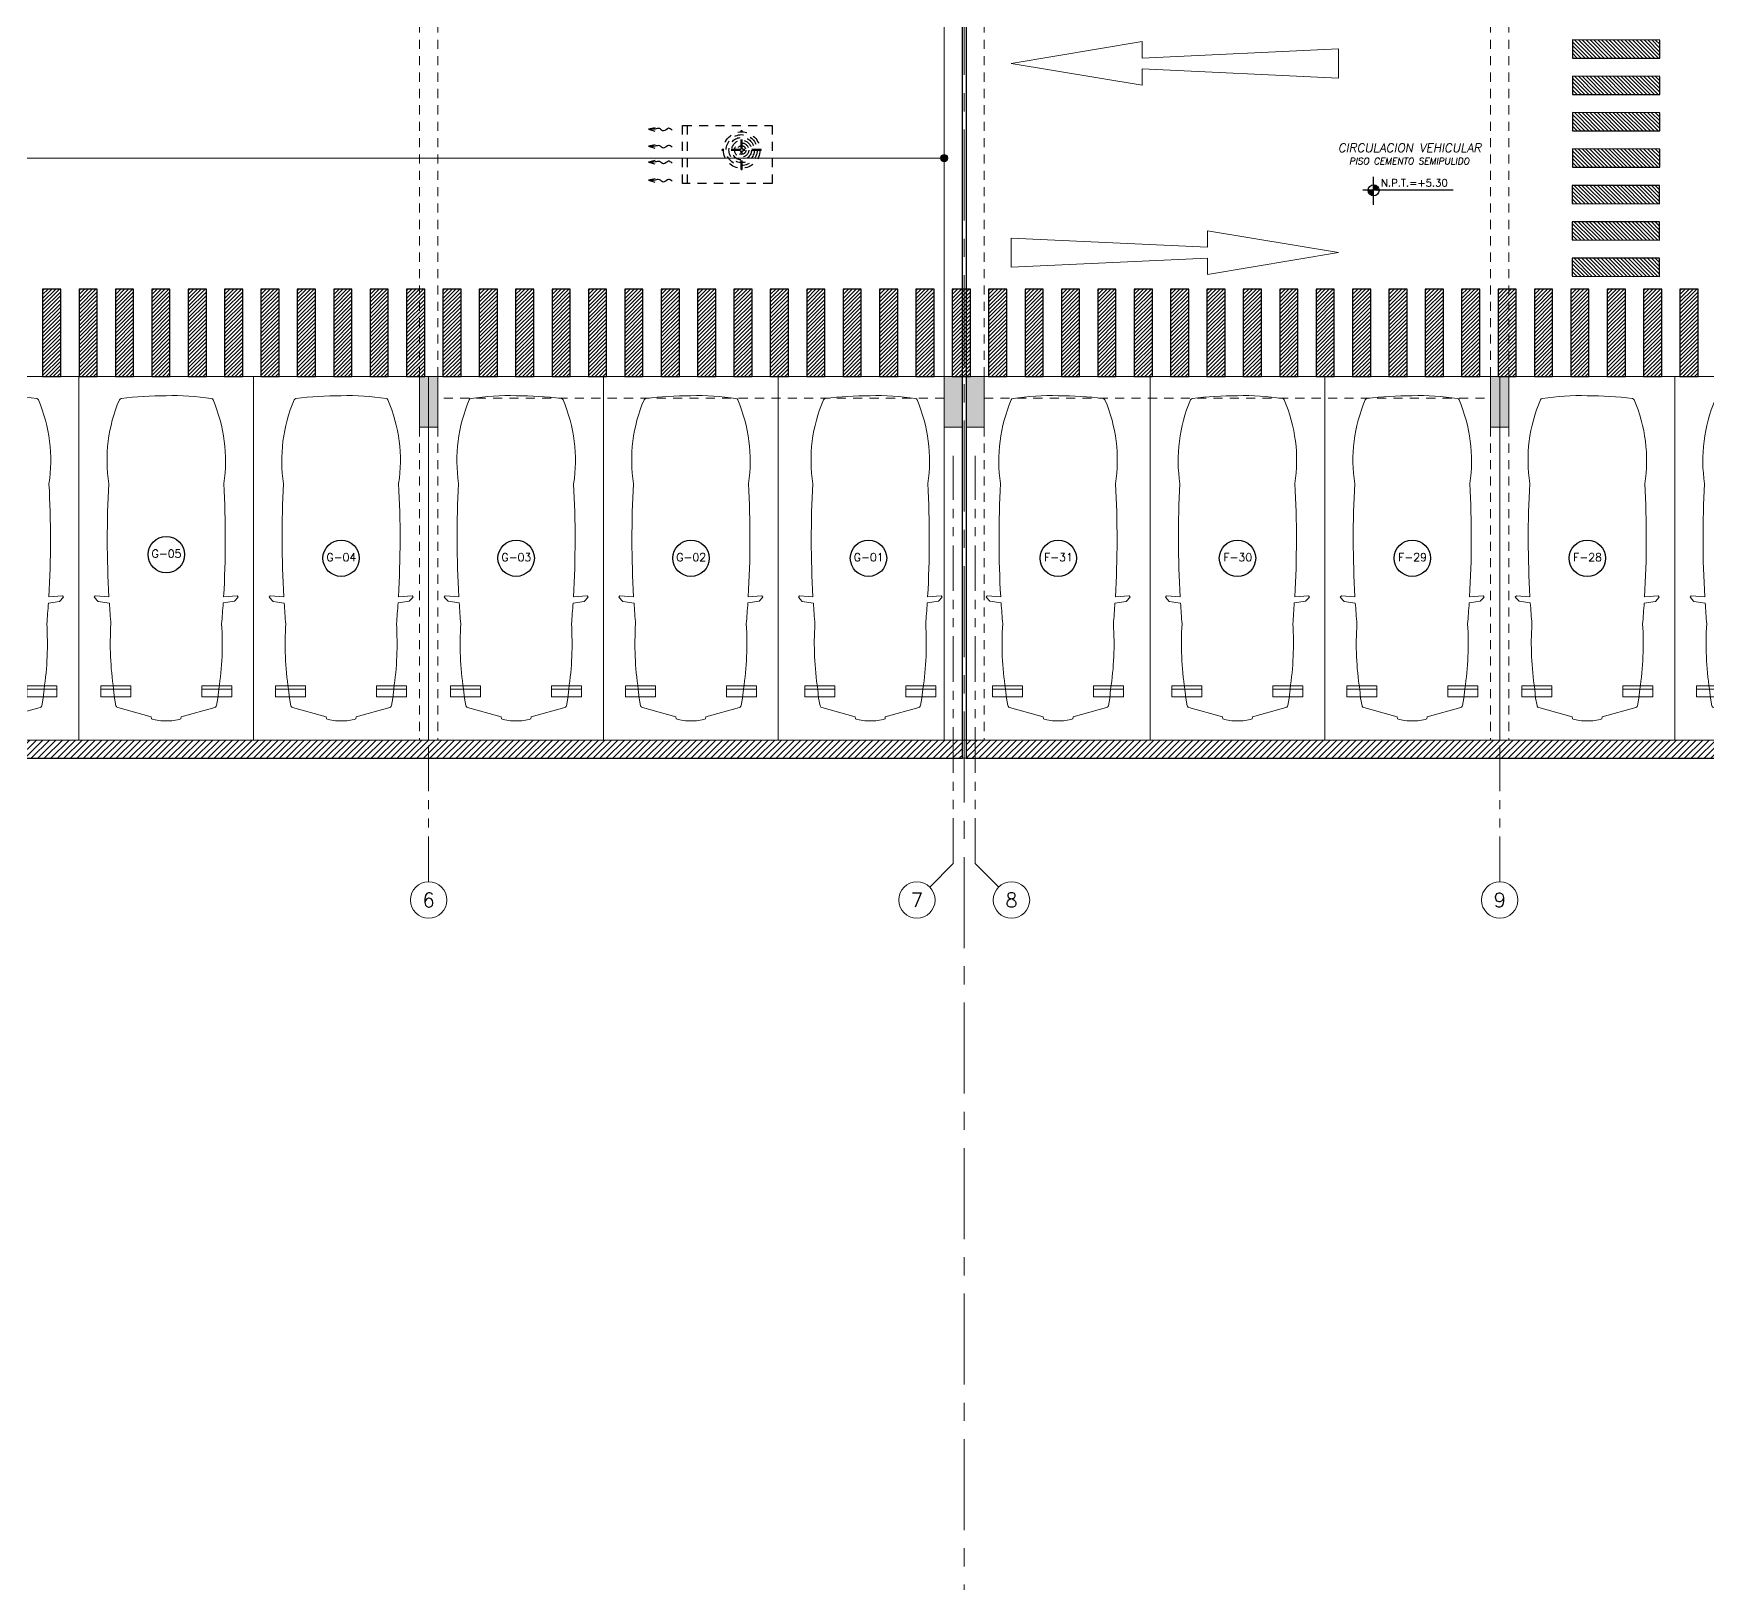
# Model space of a CAD drawing. Header units: millimetres. Extents: x 226317 to 226469, y 8188100 to 8188260.
# Drawn here: x 226375.7 to 226398.71, y 8188140.32 to 8188161.62 of the extents above; entities that cross this region are included whole.
import ezdxf
from ezdxf.enums import TextEntityAlignment as Align

# ---------------------------------------------------------------- set-up
doc = ezdxf.new("R2010")
doc.units = ezdxf.units.MM
for name, pattern in [('CENTER', [2, 1.25, -0.25, 0.25, -0.25]), ('HIDDEN2', [0.1875, 0.125, -0.0625]), ('PHANTOM', [2.5, 1.25, -0.25, 0.25, -0.25, 0.25, -0.25]), ('PHANTOM2', [1.25, 0.625, -0.125, 0.125, -0.125, 0.125, -0.125])]:
    doc.linetypes.add(name, pattern=pattern)
for name, color, linetype in [('A-COTAS INT', 8, 'Continuous'), ('A-EJES', 8, 'PHANTOM'), ('A-ESTRUCTURA-HATCH', 8, 'Continuous'), ('A-ESTRUCTURA-MUROS', 8, 'Continuous'), ('A-ESTRUCTURA-VIGAS', 8, 'HIDDEN2'), ('A-LINEAS', 8, 'Continuous'), ('A-MOBILIARIO', 8, 'Continuous'), ('A-NIVELES-NPT', 8, 'Continuous'), ('A-NUMERO ESTAC', 8, 'Continuous'), ('A-TEXTO-ACABADO PISO', 8, 'Continuous'), ('A-TEXTO-AMBIENTES', 8, 'Continuous'), ('A-TEXTO-INDICACIONES', 8, 'Continuous'), ('A_30_Extractores', 8, 'Continuous'), ('CIRCULACION PEATONAL', 8, 'Continuous'), ('L-06_EQ-FIN-CONT', 8, 'Continuous'), ('L3 Equipos y Ductos', 8, 'Continuous'), ('L4 Linea mediana', 8, 'Continuous'), ('L5 Linea mediana segmentada', 8, 'HIDDEN2'), ('L6 Linea fina', 8, 'Continuous')]:
    doc.layers.add(name, color=color, linetype=linetype)
doc.layers.add('A-ESTRUCTURA-PLACAS', color=8, linetype='Continuous', lineweight=35)
doc.layers.add('A-MUROS', color=8, linetype='Continuous', lineweight=30)
doc.layers.add('A-ETAPAS', color=8, linetype='Continuous', lineweight=35, plot=False)
doc.layers.add('A-ÁREA COMÚN', color=8, linetype='Continuous', plot=False)
doc.styles.add('R80', font='romans.shx', dxfattribs={"width": 0.8, "oblique": 15, "height": 0.1})
doc.styles.add('ROMANS', font='ROMANS.shx', dxfattribs={"oblique": 10})

# ---------------------------------------------------------------- blocks, each defined once
blk = doc.blocks.new('EST P2')
at = {"layer": 'A-ESTRUCTURA-HATCH', "lineweight": 0}
h = blk.add_hatch(dxfattribs=at)
h.set_pattern_fill('ANSI31', color=8, scale=0.02)
h.set_pattern_definition([(45, (-226392.07709, -8188163.05961), (-0.04490128060535, 0.04490128060535), [])])
h.paths.add_polyline_path([(-3.61, 5.05), (-3.61, 4.85), (-44.785, 4.85), (-44.785, -0.15), (-46.99, -0.15), (-46.99, -11.15), (-3.61, -11.15), (-3.61, -11.4), (-47.24, -11.4), (-47.24, 0.15), (-45.035, 0.15), (-45.035, 5.05)])
h.paths.add_polyline_path([(5.876, 4.85), (5.876, 5.05), (35.53, 5.05), (35.53, 4.85)])
h.paths.add_polyline_path([(35.58, -11.15), (71.88, -11.15), (71.88, -11.4), (35.58, -11.4)])
h.paths.add_polyline_path([(-3.56, -11.15), (35.53, -11.15), (35.53, -11.4), (-3.56, -11.4)])
edge = h.paths.add_edge_path()
edge.add_arc((63.301, -0.15), 9.7, 360, 540)
edge.add_line((53.601, -0.15), (53.801, -0.15))
edge.add_arc((63.301, -0.15), 9.5, 0, 180, ccw=False)
edge.add_line((72.801, -0.15), (73.001, -0.15))
h.paths.add_polyline_path([(47.915, 5.05), (35.58, 5.05), (35.58, 4.85), (47.915, 4.85)])
edge = h.paths.add_edge_path()
edge.add_arc((63.301, -0.15), 3.3, 0.0011, 49.9945)
edge.add_line((65.422, 2.378), (65.422, -0.15))
edge.add_line((65.422, -0.15), (65.272, -0.15))
edge.add_line((65.272, -0.15), (65.272, 2.496))
edge.add_arc((63.301, -0.15), 3.3, 53.3155, 179.9999)
edge.add_line((60.001, -0.15), (59.801, -0.15))
edge.add_arc((63.301, -0.15), 3.5, 0.001, 179.9999, ccw=False)
edge.add_line((66.801, -0.15), (66.601, -0.15))
edge.add_line((66.601, -0.15), (66.601, -0.15))
h.paths.add_polyline_path([(51.865, 4.85), (53.376, 4.85), (53.376, 5.05), (51.865, 5.05)])
h = blk.add_hatch(color=8, dxfattribs=at)
h.dxf.hatch_style = 1
h.paths.add_polyline_path([(1.925, -0.151), (-0.175, -0.151), (-0.175, 4.85), (-3.56, 4.85), (-3.56, 5.05), (3.775, 5.05), (3.775, 3.2), (3.625, 3.2), (3.625, 4.85), (-0.025, 4.85), (-0.025, 2.2), (3.775, 2.2), (3.775, 2.05), (-0.025, 2.05), (-0.025, 0), (1.925, 0)])
h.paths.add_polyline_path([(51.865, 5.05), (47.915, 5.05), (47.915, -0.15), (50.25, -0.15), (50.25, 0), (48.065, 0), (48.065, 2.05), (50.015, 2.05), (50.015, 2.2), (48.065, 2.2), (48.065, 4.85), (51.715, 4.85), (51.715, 1.9), (51.865, 1.9)])
h.paths.add_polyline_path([(71.63, -6.15), (71.88, -6.15), (71.88, -6.85), (71.63, -6.85)])
h.paths.add_polyline_path([(64.42, -6.15), (64.67, -6.15), (64.67, -6.85), (64.42, -6.85)])
h.paths.add_polyline_path([(57.21, -6.15), (57.46, -6.15), (57.46, -6.85), (57.21, -6.85)])
h.paths.add_polyline_path([(50, -6.15), (50.25, -6.15), (50.25, -6.85), (50, -6.85)])
h.paths.add_polyline_path([(42.79, -6.15), (43.04, -6.15), (43.04, -6.85), (42.79, -6.85)])
h.paths.add_polyline_path([(42.79, 0.55), (43.04, 0.55), (43.04, -0.15), (42.79, -0.15)])
h.paths.add_polyline_path([(35.58, -6.15), (35.83, -6.15), (35.83, -6.85), (35.58, -6.85)])
h.paths.add_polyline_path([(35.58, 0.55), (35.83, 0.55), (35.83, -0.15), (35.58, -0.15)])
h.paths.add_polyline_path([(35.28, -6.15), (35.53, -6.15), (35.53, -6.85), (35.28, -6.85)])
h.paths.add_polyline_path([(35.28, 0.55), (35.53, 0.55), (35.53, -0.15), (35.28, -0.15)])
h.paths.add_polyline_path([(30.28, -6.15), (30.53, -6.15), (30.53, -6.85), (30.28, -6.85)])
h.paths.add_polyline_path([(30.28, 0.55), (30.53, 0.55), (30.53, -0.15), (30.28, -0.15)])
h.paths.add_polyline_path([(23.07, -6.15), (23.32, -6.15), (23.32, -6.85), (23.07, -6.85)])
h.paths.add_polyline_path([(23.07, 0.55), (23.32, 0.55), (23.32, -0.15), (23.07, -0.15)])
h.paths.add_polyline_path([(18.07, -6.15), (18.32, -6.15), (18.32, -6.85), (18.07, -6.85)])
h.paths.add_polyline_path([(18.07, 0.55), (18.32, 0.55), (18.32, -0.15), (18.07, -0.15)])
h.paths.add_polyline_path([(10.86, -6.15), (11.11, -6.15), (11.11, -6.85), (10.86, -6.85)])
h.paths.add_polyline_path([(10.86, 0.55), (11.11, 0.55), (11.11, -0.15), (10.86, -0.15)])
h.paths.add_polyline_path([(3.65, -6.15), (3.9, -6.15), (3.9, -6.85), (3.65, -6.85)])
h.paths.add_polyline_path([(3.6, 0.55), (3.9, 0.55), (3.9, -0.15), (3.6, -0.15)])
h.paths.add_polyline_path([(-3.56, -6.15), (-3.31, -6.15), (-3.31, -6.85), (-3.56, -6.85)])
h.paths.add_polyline_path([(-3.56, 0.55), (-3.31, 0.55), (-3.31, -0.15), (-3.56, -0.15)])
h.paths.add_polyline_path([(-3.86, -6.15), (-3.61, -6.15), (-3.61, -6.85), (-3.86, -6.85)])
h.paths.add_polyline_path([(-3.86, 0.55), (-3.61, 0.55), (-3.61, -0.15), (-3.86, -0.15)])
h.paths.add_polyline_path([(-11.07, -6.15), (-10.82, -6.15), (-10.82, -6.85), (-11.07, -6.85)])
h.paths.add_polyline_path([(-11.07, 0.55), (-10.82, 0.55), (-10.82, -0.15), (-11.07, -0.15)])
h.paths.add_polyline_path([(-18.28, -6.15), (-18.03, -6.15), (-18.03, -6.85), (-18.28, -6.85)])
h.paths.add_polyline_path([(-18.28, 0.55), (-18.03, 0.55), (-18.03, -0.15), (-18.28, -0.15)])
h.paths.add_polyline_path([(-25.49, -6.15), (-25.24, -6.15), (-25.24, -6.85), (-25.49, -6.85)])
h.paths.add_polyline_path([(-25.49, 0.55), (-25.24, 0.55), (-25.24, -0.15), (-25.49, -0.15)])
h.paths.add_polyline_path([(-32.7, -6.15), (-32.45, -6.15), (-32.45, -6.85), (-32.7, -6.85)])
h.paths.add_polyline_path([(-32.7, 0.55), (-32.45, 0.55), (-32.45, -0.15), (-32.7, -0.15)])
h.paths.add_polyline_path([(-39.91, -6.15), (-39.66, -6.15), (-39.66, -6.85), (-39.91, -6.85)])
h.paths.add_polyline_path([(-39.91, 0.55), (-39.66, 0.55), (-39.66, -0.15), (-39.91, -0.15)])
at = {"layer": 'A-ESTRUCTURA-MUROS', "color": 8, "lineweight": 0}
for points in [[(-3.61, 5.05), (-3.61, 4.85), (-44.785, 4.85), (-44.785, -0.15), (-46.99, -0.15), (-46.99, -11.15), (-3.61, -11.15), (-3.61, -11.4), (-47.24, -11.4), (-47.24, 0.15), (-45.035, 0.15), (-45.035, 5.05)], [(-3.56, -11.15), (35.53, -11.15), (35.53, -11.4), (-3.56, -11.4)]]:
    blk.add_lwpolyline(points, close=True, dxfattribs=at)
at = {"layer": 'A-ESTRUCTURA-PLACAS', "color": 8, "lineweight": 0}
for points in [[(-11.07, -6.15), (-10.82, -6.15), (-10.82, -6.85), (-11.07, -6.85)], [(-3.86, -6.15), (-3.61, -6.15), (-3.61, -6.85), (-3.86, -6.85)], [(-3.56, -6.15), (-3.31, -6.15), (-3.31, -6.85), (-3.56, -6.85)], [(3.65, -6.15), (3.9, -6.15), (3.9, -6.85), (3.65, -6.85)]]:
    blk.add_lwpolyline(points, close=True, dxfattribs=at)
at = {"layer": 'A-ESTRUCTURA-VIGAS', "color": 8, "lineweight": 0}
for points in [[(-11.07, -6.15), (-11.07, -0.15)], [(-10.82, -6.15), (-10.82, -0.15)], [(-3.86, -6.15), (-3.86, -0.15)], [(-3.61, -6.15), (-3.61, -0.15)], [(-3.56, -6.15), (-3.56, -0.15)], [(-3.31, -6.15), (-3.31, -0.15)], [(3.65, -6.15), (3.65, -0.15)], [(3.9, -6.15), (3.9, -0.15)], [(-3.86, -6.15), (-10.82, -6.15)], [(-3.31, -6.15), (3.65, -6.15)], [(-3.86, -6.45), (-10.82, -6.45)], [(-3.31, -6.45), (3.65, -6.45)], [(-11.07, -6.85), (-11.07, -11.15)], [(-10.82, -6.85), (-10.82, -11.15)], [(-3.86, -6.85), (-3.86, -11.15)], [(-3.61, -6.85), (-3.61, -11.15)], [(-3.56, -6.85), (-3.56, -11.15)], [(-3.31, -6.85), (-3.31, -11.15)], [(3.65, -6.85), (3.65, -11.15)], [(3.9, -6.85), (3.9, -11.15)]]:
    blk.add_lwpolyline(points, dxfattribs=at)
blk = doc.blocks.new('*U21')
at = {"layer": 'CIRCULACION PEATONAL'}
h = blk.add_hatch(dxfattribs=at)
h.set_pattern_fill('ANSI31', color=256, scale=0.3)
h.set_pattern_definition([(45, (63.750368, 0), (-0.0265165, 0.0265165), [])])
h.paths.add_polyline_path([(64.047, 0.228), (63.797, 0.228), (63.797, -0.972), (64.047, -0.972)])
h = blk.add_hatch(dxfattribs=at)
h.set_pattern_fill('ANSI31', color=256, scale=0.3)
h.set_pattern_definition([(45, (64.250368, 0), (-0.0265165, 0.0265165), [])])
h.paths.add_polyline_path([(64.547, 0.228), (64.297, 0.228), (64.297, -0.972), (64.547, -0.972)])
h = blk.add_hatch(dxfattribs=at)
h.set_pattern_fill('ANSI31', color=256, scale=0.3)
h.set_pattern_definition([(45, (64.750368, 0), (-0.0265165, 0.0265165), [])])
h.paths.add_polyline_path([(65.047, 0.228), (64.797, 0.228), (64.797, -0.972), (65.047, -0.972)])
h = blk.add_hatch(dxfattribs=at)
h.set_pattern_fill('ANSI31', color=256, scale=0.3)
h.set_pattern_definition([(45, (65.250368, 0), (-0.0265165, 0.0265165), [])])
h.paths.add_polyline_path([(65.547, 0.228), (65.297, 0.228), (65.297, -0.972), (65.547, -0.972)])
h = blk.add_hatch(dxfattribs=at)
h.set_pattern_fill('ANSI31', color=256, scale=0.3)
h.set_pattern_definition([(45, (65.750368, 0), (-0.0265165, 0.0265165), [])])
h.paths.add_polyline_path([(66.047, 0.228), (65.797, 0.228), (65.797, -0.972), (66.047, -0.972)])
h = blk.add_hatch(dxfattribs=at)
h.set_pattern_fill('ANSI31', color=256, scale=0.3)
h.set_pattern_definition([(45, (66.250368, 0), (-0.0265165, 0.0265165), [])])
h.paths.add_polyline_path([(66.547, 0.228), (66.297, 0.228), (66.297, -0.972), (66.547, -0.972)])
h = blk.add_hatch(dxfattribs=at)
h.set_pattern_fill('ANSI31', color=256, scale=0.3)
h.set_pattern_definition([(45, (66.750368, 0), (-0.0265165, 0.0265165), [])])
h.paths.add_polyline_path([(67.047, 0.228), (66.797, 0.228), (66.797, -0.972), (67.047, -0.972)])
h = blk.add_hatch(dxfattribs=at)
h.set_pattern_fill('ANSI31', color=256, scale=0.3)
h.set_pattern_definition([(45, (67.250368, 0), (-0.0265165, 0.0265165), [])])
h.paths.add_polyline_path([(67.547, 0.228), (67.297, 0.228), (67.297, -0.972), (67.547, -0.972)])
h = blk.add_hatch(dxfattribs=at)
h.set_pattern_fill('ANSI31', color=256, scale=0.3)
h.set_pattern_definition([(45, (67.750368, 0), (-0.0265165, 0.0265165), [])])
h.paths.add_polyline_path([(68.047, 0.228), (67.797, 0.228), (67.797, -0.972), (68.047, -0.972)])
h = blk.add_hatch(dxfattribs=at)
h.set_pattern_fill('ANSI31', color=256, scale=0.3)
h.set_pattern_definition([(45, (68.250368, 0), (-0.0265165, 0.0265165), [])])
h.paths.add_polyline_path([(68.547, 0.228), (68.297, 0.228), (68.297, -0.972), (68.547, -0.972)])
h = blk.add_hatch(dxfattribs=at)
h.set_pattern_fill('ANSI31', color=256, scale=0.3)
h.set_pattern_definition([(45, (68.750368, 0), (-0.0265165, 0.0265165), [])])
h.paths.add_polyline_path([(69.047, 0.228), (68.797, 0.228), (68.797, -0.972), (69.047, -0.972)])
h = blk.add_hatch(dxfattribs=at)
h.set_pattern_fill('ANSI31', color=256, scale=0.3)
h.set_pattern_definition([(45, (69.250368, 0), (-0.0265165, 0.0265165), [])])
h.paths.add_polyline_path([(69.547, 0.228), (69.297, 0.228), (69.297, -0.972), (69.547, -0.972)])
h = blk.add_hatch(dxfattribs=at)
h.set_pattern_fill('ANSI31', color=256, scale=0.3)
h.set_pattern_definition([(45, (69.750368, 0), (-0.0265165, 0.0265165), [])])
h.paths.add_polyline_path([(70.047, 0.228), (69.797, 0.228), (69.797, -0.972), (70.047, -0.972)])
h = blk.add_hatch(dxfattribs=at)
h.set_pattern_fill('ANSI31', color=256, scale=0.3)
h.set_pattern_definition([(45, (70.250368, 0), (-0.0265165, 0.0265165), [])])
h.paths.add_polyline_path([(70.547, 0.228), (70.297, 0.228), (70.297, -0.972), (70.547, -0.972)])
h = blk.add_hatch(dxfattribs=at)
h.set_pattern_fill('ANSI31', color=256, scale=0.3)
h.set_pattern_definition([(45, (70.750368, 0), (-0.0265165, 0.0265165), [])])
h.paths.add_polyline_path([(71.047, 0.228), (70.797, 0.228), (70.797, -0.972), (71.047, -0.972)])
h = blk.add_hatch(dxfattribs=at)
h.set_pattern_fill('ANSI31', color=256, scale=0.3)
h.set_pattern_definition([(45, (71.250368, 0), (-0.0265165, 0.0265165), [])])
h.paths.add_polyline_path([(71.547, 0.228), (71.297, 0.228), (71.297, -0.972), (71.547, -0.972)])
h = blk.add_hatch(dxfattribs=at)
h.set_pattern_fill('ANSI31', color=256, scale=0.3)
h.set_pattern_definition([(45, (71.750368, 0), (-0.0265165, 0.0265165), [])])
h.paths.add_polyline_path([(72.047, 0.228), (71.797, 0.228), (71.797, -0.972), (72.047, -0.972)])
h = blk.add_hatch(dxfattribs=at)
h.set_pattern_fill('ANSI31', color=256, scale=0.3)
h.set_pattern_definition([(45, (72.250368, 0), (-0.0265165, 0.0265165), [])])
h.paths.add_polyline_path([(72.547, 0.228), (72.297, 0.228), (72.297, -0.972), (72.547, -0.972)])
h = blk.add_hatch(dxfattribs=at)
h.set_pattern_fill('ANSI31', color=256, scale=0.3)
h.set_pattern_definition([(45, (72.750368, 0), (-0.0265165, 0.0265165), [])])
h.paths.add_polyline_path([(73.047, 0.228), (72.797, 0.228), (72.797, -0.972), (73.047, -0.972)])
h = blk.add_hatch(dxfattribs=at)
h.set_pattern_fill('ANSI31', color=256, scale=0.3)
h.set_pattern_definition([(45, (73.250368, 0), (-0.0265165, 0.0265165), [])])
h.paths.add_polyline_path([(73.547, 0.228), (73.297, 0.228), (73.297, -0.972), (73.547, -0.972)])
h = blk.add_hatch(dxfattribs=at)
h.set_pattern_fill('ANSI31', color=256, scale=0.3)
h.set_pattern_definition([(45, (73.750368, 0), (-0.0265165, 0.0265165), [])])
h.paths.add_polyline_path([(74.047, 0.228), (73.797, 0.228), (73.797, -0.972), (74.047, -0.972)])
h = blk.add_hatch(dxfattribs=at)
h.set_pattern_fill('ANSI31', color=256, scale=0.3)
h.set_pattern_definition([(45, (74.250368, 0), (-0.0265165, 0.0265165), [])])
h.paths.add_polyline_path([(74.547, 0.228), (74.297, 0.228), (74.297, -0.972), (74.547, -0.972)])
h = blk.add_hatch(dxfattribs=at)
h.set_pattern_fill('ANSI31', color=256, scale=0.3)
h.set_pattern_definition([(45, (74.750368, 0), (-0.0265165, 0.0265165), [])])
h.paths.add_polyline_path([(75.047, 0.228), (74.797, 0.228), (74.797, -0.972), (75.047, -0.972)])
h = blk.add_hatch(dxfattribs=at)
h.set_pattern_fill('ANSI31', color=256, scale=0.3)
h.set_pattern_definition([(45, (75.250368, 0), (-0.0265165, 0.0265165), [])])
h.paths.add_polyline_path([(75.547, 0.228), (75.297, 0.228), (75.297, -0.972), (75.547, -0.972)])
h = blk.add_hatch(dxfattribs=at)
h.set_pattern_fill('ANSI31', color=256, scale=0.3)
h.set_pattern_definition([(45, (75.750368, 0), (-0.0265165, 0.0265165), [])])
h.paths.add_polyline_path([(76.047, 0.228), (75.797, 0.228), (75.797, -0.972), (76.047, -0.972)])
h = blk.add_hatch(dxfattribs=at)
h.set_pattern_fill('ANSI31', color=256, scale=0.3)
h.set_pattern_definition([(45, (76.250368, 0), (-0.0265165, 0.0265165), [])])
h.paths.add_polyline_path([(76.547, 0.228), (76.297, 0.228), (76.297, -0.972), (76.547, -0.972)])
h = blk.add_hatch(dxfattribs=at)
h.set_pattern_fill('ANSI31', color=256, scale=0.3)
h.set_pattern_definition([(45, (76.750368, 0), (-0.0265165, 0.0265165), [])])
h.paths.add_polyline_path([(77.047, 0.228), (76.797, 0.228), (76.797, -0.972), (77.047, -0.972)])
h = blk.add_hatch(dxfattribs=at)
h.set_pattern_fill('ANSI31', color=256, scale=0.3)
h.set_pattern_definition([(45, (77.250368, 0), (-0.0265165, 0.0265165), [])])
h.paths.add_polyline_path([(77.547, 0.228), (77.297, 0.228), (77.297, -0.972), (77.547, -0.972)])
h = blk.add_hatch(dxfattribs=at)
h.set_pattern_fill('ANSI31', color=256, scale=0.3)
h.set_pattern_definition([(45, (77.750368, 0), (-0.0265165, 0.0265165), [])])
h.paths.add_polyline_path([(78.047, 0.228), (77.797, 0.228), (77.797, -0.972), (78.047, -0.972)])
h = blk.add_hatch(dxfattribs=at)
h.set_pattern_fill('ANSI31', color=256, scale=0.3)
h.set_pattern_definition([(45, (78.250368, 0), (-0.0265165, 0.0265165), [])])
h.paths.add_polyline_path([(78.547, 0.228), (78.297, 0.228), (78.297, -0.972), (78.547, -0.972)])
h = blk.add_hatch(dxfattribs=at)
h.set_pattern_fill('ANSI31', color=256, scale=0.3)
h.set_pattern_definition([(45, (78.750368, 0), (-0.0265165, 0.0265165), [])])
h.paths.add_polyline_path([(79.047, 0.228), (78.797, 0.228), (78.797, -0.972), (79.047, -0.972)])
h = blk.add_hatch(dxfattribs=at)
h.set_pattern_fill('ANSI31', color=256, scale=0.3)
h.set_pattern_definition([(45, (79.250368, 0), (-0.0265165, 0.0265165), [])])
h.paths.add_polyline_path([(79.547, 0.228), (79.297, 0.228), (79.297, -0.972), (79.547, -0.972)])
h = blk.add_hatch(dxfattribs=at)
h.set_pattern_fill('ANSI31', color=256, scale=0.3)
h.set_pattern_definition([(45, (79.750368, 0), (-0.0265165, 0.0265165), [])])
h.paths.add_polyline_path([(80.047, 0.228), (79.797, 0.228), (79.797, -0.972), (80.047, -0.972)])
h = blk.add_hatch(dxfattribs=at)
h.set_pattern_fill('ANSI31', color=256, scale=0.3)
h.set_pattern_definition([(45, (80.250368, 0), (-0.0265165, 0.0265165), [])])
h.paths.add_polyline_path([(80.547, 0.228), (80.297, 0.228), (80.297, -0.972), (80.547, -0.972)])
h = blk.add_hatch(dxfattribs=at)
h.set_pattern_fill('ANSI31', color=256, scale=0.3)
h.set_pattern_definition([(45, (80.750368, 0), (-0.0265165, 0.0265165), [])])
h.paths.add_polyline_path([(81.047, 0.228), (80.797, 0.228), (80.797, -0.972), (81.047, -0.972)])
h = blk.add_hatch(dxfattribs=at)
h.set_pattern_fill('ANSI31', color=256, scale=0.3)
h.set_pattern_definition([(45, (81.250368, 0), (-0.0265165, 0.0265165), [])])
h.paths.add_polyline_path([(81.547, 0.228), (81.297, 0.228), (81.297, -0.972), (81.547, -0.972)])
h = blk.add_hatch(dxfattribs=at)
h.set_pattern_fill('ANSI31', color=256, scale=0.3)
h.set_pattern_definition([(45, (81.750368, 0), (-0.0265165, 0.0265165), [])])
h.paths.add_polyline_path([(82.047, 0.228), (81.797, 0.228), (81.797, -0.972), (82.047, -0.972)])
h = blk.add_hatch(dxfattribs=at)
h.set_pattern_fill('ANSI31', color=256, scale=0.3)
h.set_pattern_definition([(45, (82.250368, 0), (-0.0265165, 0.0265165), [])])
h.paths.add_polyline_path([(82.547, 0.228), (82.297, 0.228), (82.297, -0.972), (82.547, -0.972)])
h = blk.add_hatch(dxfattribs=at)
h.set_pattern_fill('ANSI31', color=256, scale=0.3)
h.set_pattern_definition([(45, (82.750368, 0), (-0.0265165, 0.0265165), [])])
h.paths.add_polyline_path([(83.047, 0.228), (82.797, 0.228), (82.797, -0.972), (83.047, -0.972)])
h = blk.add_hatch(dxfattribs=at)
h.set_pattern_fill('ANSI31', color=256, scale=0.3)
h.set_pattern_definition([(45, (83.250368, 0), (-0.0265165, 0.0265165), [])])
h.paths.add_polyline_path([(83.547, 0.228), (83.297, 0.228), (83.297, -0.972), (83.547, -0.972)])
h = blk.add_hatch(dxfattribs=at)
h.set_pattern_fill('ANSI31', color=256, scale=0.3)
h.set_pattern_definition([(45, (83.750368, 0), (-0.0265165, 0.0265165), [])])
h.paths.add_polyline_path([(84.047, 0.228), (83.797, 0.228), (83.797, -0.972), (84.047, -0.972)])
h = blk.add_hatch(dxfattribs=at)
h.set_pattern_fill('ANSI31', color=256, scale=0.3)
h.set_pattern_definition([(45, (84.250368, 0), (-0.0265165, 0.0265165), [])])
h.paths.add_polyline_path([(84.547, 0.228), (84.297, 0.228), (84.297, -0.972), (84.547, -0.972)])
h = blk.add_hatch(dxfattribs=at)
h.set_pattern_fill('ANSI31', color=256, scale=0.3)
h.set_pattern_definition([(45, (84.750368, 0), (-0.0265165, 0.0265165), [])])
h.paths.add_polyline_path([(85.047, 0.228), (84.797, 0.228), (84.797, -0.972), (85.047, -0.972)])
h = blk.add_hatch(dxfattribs=at)
h.set_pattern_fill('ANSI31', color=256, scale=0.3)
h.set_pattern_definition([(45, (85.250368, 0), (-0.0265165, 0.0265165), [])])
h.paths.add_polyline_path([(85.547, 0.228), (85.297, 0.228), (85.297, -0.972), (85.547, -0.972)])
h = blk.add_hatch(dxfattribs=at)
h.set_pattern_fill('ANSI31', color=256, scale=0.3)
h.set_pattern_definition([(45, (85.750368, 0), (-0.0265165, 0.0265165), [])])
h.paths.add_polyline_path([(86.047, 0.228), (85.797, 0.228), (85.797, -0.972), (86.047, -0.972)])
h = blk.add_hatch(dxfattribs=at)
h.set_pattern_fill('ANSI31', color=256, scale=0.3)
h.set_pattern_definition([(45, (86.250368, 0), (-0.0265165, 0.0265165), [])])
h.paths.add_polyline_path([(86.547, 0.228), (86.297, 0.228), (86.297, -0.972), (86.547, -0.972)])
for points in [[(63.797, -0.972), (64.047, -0.972), (64.047, 0.228), (63.797, 0.228)], [(64.297, -0.972), (64.547, -0.972), (64.547, 0.228), (64.297, 0.228)], [(64.797, -0.972), (65.047, -0.972), (65.047, 0.228), (64.797, 0.228)], [(65.297, -0.972), (65.547, -0.972), (65.547, 0.228), (65.297, 0.228)], [(65.797, -0.972), (66.047, -0.972), (66.047, 0.228), (65.797, 0.228)], [(66.297, -0.972), (66.547, -0.972), (66.547, 0.228), (66.297, 0.228)], [(66.797, -0.972), (67.047, -0.972), (67.047, 0.228), (66.797, 0.228)], [(67.297, -0.972), (67.547, -0.972), (67.547, 0.228), (67.297, 0.228)], [(67.797, -0.972), (68.047, -0.972), (68.047, 0.228), (67.797, 0.228)], [(68.297, -0.972), (68.547, -0.972), (68.547, 0.228), (68.297, 0.228)], [(68.797, -0.972), (69.047, -0.972), (69.047, 0.228), (68.797, 0.228)], [(69.297, -0.972), (69.547, -0.972), (69.547, 0.228), (69.297, 0.228)], [(69.797, -0.972), (70.047, -0.972), (70.047, 0.228), (69.797, 0.228)], [(70.297, -0.972), (70.547, -0.972), (70.547, 0.228), (70.297, 0.228)], [(70.797, -0.972), (71.047, -0.972), (71.047, 0.228), (70.797, 0.228)], [(71.297, -0.972), (71.547, -0.972), (71.547, 0.228), (71.297, 0.228)], [(71.797, -0.972), (72.047, -0.972), (72.047, 0.228), (71.797, 0.228)], [(72.297, -0.972), (72.547, -0.972), (72.547, 0.228), (72.297, 0.228)], [(72.797, -0.972), (73.047, -0.972), (73.047, 0.228), (72.797, 0.228)], [(73.297, -0.972), (73.547, -0.972), (73.547, 0.228), (73.297, 0.228)], [(73.797, -0.972), (74.047, -0.972), (74.047, 0.228), (73.797, 0.228)], [(74.297, -0.972), (74.547, -0.972), (74.547, 0.228), (74.297, 0.228)], [(74.797, -0.972), (75.047, -0.972), (75.047, 0.228), (74.797, 0.228)], [(75.297, -0.972), (75.547, -0.972), (75.547, 0.228), (75.297, 0.228)], [(75.797, -0.972), (76.047, -0.972), (76.047, 0.228), (75.797, 0.228)], [(76.297, -0.972), (76.547, -0.972), (76.547, 0.228), (76.297, 0.228)], [(76.797, -0.972), (77.047, -0.972), (77.047, 0.228), (76.797, 0.228)], [(77.297, -0.972), (77.547, -0.972), (77.547, 0.228), (77.297, 0.228)], [(77.797, -0.972), (78.047, -0.972), (78.047, 0.228), (77.797, 0.228)], [(78.297, -0.972), (78.547, -0.972), (78.547, 0.228), (78.297, 0.228)], [(78.797, -0.972), (79.047, -0.972), (79.047, 0.228), (78.797, 0.228)], [(79.297, -0.972), (79.547, -0.972), (79.547, 0.228), (79.297, 0.228)], [(79.797, -0.972), (80.047, -0.972), (80.047, 0.228), (79.797, 0.228)], [(80.297, -0.972), (80.547, -0.972), (80.547, 0.228), (80.297, 0.228)], [(80.797, -0.972), (81.047, -0.972), (81.047, 0.228), (80.797, 0.228)], [(81.297, -0.972), (81.547, -0.972), (81.547, 0.228), (81.297, 0.228)], [(81.797, -0.972), (82.047, -0.972), (82.047, 0.228), (81.797, 0.228)], [(82.297, -0.972), (82.547, -0.972), (82.547, 0.228), (82.297, 0.228)], [(82.797, -0.972), (83.047, -0.972), (83.047, 0.228), (82.797, 0.228)], [(83.297, -0.972), (83.547, -0.972), (83.547, 0.228), (83.297, 0.228)], [(83.797, -0.972), (84.047, -0.972), (84.047, 0.228), (83.797, 0.228)], [(84.297, -0.972), (84.547, -0.972), (84.547, 0.228), (84.297, 0.228)], [(84.797, -0.972), (85.047, -0.972), (85.047, 0.228), (84.797, 0.228)], [(85.297, -0.972), (85.547, -0.972), (85.547, 0.228), (85.297, 0.228)], [(85.797, -0.972), (86.047, -0.972), (86.047, 0.228), (85.797, 0.228)], [(86.297, -0.972), (86.547, -0.972), (86.547, 0.228), (86.297, 0.228)]]:
    blk.add_lwpolyline(points, close=True, dxfattribs=at)
blk = doc.blocks.new('EJES 1P')
at = {"layer": 'A-EJES', "color": 8, "linetype": 'PHANTOM2', "lineweight": 0}
for p, q in [((40.951, -18.221), (41.274, -17.898)), ((41.898, -18.221), (41.574, -17.898))]:
    blk.add_line(p, q, dxfattribs=at)
for points in [[(34.064, -18.151), (34.064, -12.292)], [(41.274, -17.898), (41.274, -12.292)], [(41.574, -17.898), (41.574, -12.292)], [(48.784, -18.151), (48.784, -12.292)]]:
    blk.add_lwpolyline(points, dxfattribs=at)
at = {"layer": 'A-EJES', "color": 8, "linetype": 'Continuous', "lineweight": 0}
for centre in [(34.064, -18.398), (40.774, -18.398), (42.074, -18.398), (48.784, -18.398)]:
    blk.add_circle(centre, 0.25, dxfattribs=at)
at = {"layer": 'A-EJES', "color": 8, "linetype": 'Continuous', "lineweight": 0, "style": 'ROMANS'}
for s, p in [('6', (34.064, -18.398)), ('7', (40.774, -18.398)), ('8', (42.074, -18.398)), ('9', (48.784, -18.398))]:
    blk.add_text(s, height=0.2, dxfattribs=at).set_placement(p, align=Align.MIDDLE_CENTER)
blk = doc.blocks.new('EJE')
at = {"linetype": 'Continuous'}
blk.add_circle((0, 0), 0.5, dxfattribs=at)
at = {"layer": 'A-TEXTO-INDICACIONES', "style": 'ROMANS'}
blk.add_attdef('EJE', text='', height=0.22, rotation=0, dxfattribs=at).set_placement((0.007, 0.028), align=Align.MIDDLE_CENTER)
blk = doc.blocks.new('numeración')
at = {"layer": 'A-NUMERO ESTAC', "color": 8, "lineweight": 0, "xscale": 0.5, "yscale": 0.5, "zscale": 0.5}
for p, values in [((-87.551, -58.151), {'EJE': 'G-05'}), ((-85.148, -58.2), {'EJE': 'G-04'}), ((-82.743, -58.2), {'EJE': 'G-03'}), ((-80.341, -58.2), {'EJE': 'G-02'}), ((-77.901, -58.2), {'EJE': 'G-01'}), ((-75.294, -58.201), {'EJE': 'F-31'}), ((-72.83, -58.201), {'EJE': 'F-30'}), ((-70.428, -58.2), {'EJE': 'F-29'}), ((-68.023, -58.201), {'EJE': 'F-28'})]:
    blk.add_blockref('EJE', p, dxfattribs=at).add_auto_attribs(values)
blk = doc.blocks.new('*U60')
at = {"color": 8, "lineweight": 0, "ltscale": 0.5}
for p, q in [((0.3, 4.302), (0.713, 4.302)), ((2.1, 4.302), (1.687, 4.302))]:
    blk.add_line(p, q, dxfattribs=at)
for points in [[(0, 0), (2.4, 0), (2.4, 5), (0, 5)], [(0.3, 4.405), (0.3, 4.255), (0.713, 4.255), (0.713, 4.405)], [(1.687, 4.405), (1.687, 4.255), (2.1, 4.255), (2.1, 4.405)]]:
    blk.add_lwpolyline(points, close=True, dxfattribs=at)
blk.add_lwpolyline([(1.988, 3.029), (2.175, 3.018), (2.189, 3.033), (2.136, 3.092), (1.982, 3.115, 0.005253), (1.961, 3.403, 0.053235), (1.923, 4.298), (1.91, 4.424), (1.891, 4.525), (1.886, 4.535, 0.218656), (1.867, 4.551), (1.406, 4.68), (1.402, 4.708, 0.091554), (1.2, 4.734, 0.09162), (0.998, 4.709), (0.994, 4.682), (0.533, 4.552, 0.218656), (0.514, 4.536), (0.509, 4.527), (0.49, 4.425), (0.477, 4.3, 0.053235), (0.439, 3.404, 0.005253), (0.418, 3.116), (0.264, 3.093), (0.211, 3.034), (0.225, 3.019), (0.412, 3.03, 0.028265), (0.41, 1.476, 0.139924), (0.555, 0.325, 0.272148), (0.579, 0.306, 0.035353), (1.2, 0.266, 0.045639), (1.819, 0.305, 0.272148), (1.843, 0.324, 0.139889), (1.99, 1.475, 0.028265)], format="xyb", close=True, dxfattribs=at)
blk = doc.blocks.new('*U61')
at = {"color": 8, "lineweight": 0, "ltscale": 0.5}
for p, q in [((0.302, 4.302), (0.715, 4.302)), ((2.102, 4.302), (1.69, 4.302))]:
    blk.add_line(p, q, dxfattribs=at)
for points in [[(0, 0), (2.405, 0), (2.405, 5), (0, 5)], [(0.302, 4.405), (0.302, 4.255), (0.715, 4.255), (0.715, 4.405)], [(1.69, 4.405), (1.69, 4.255), (2.102, 4.255), (2.102, 4.405)]]:
    blk.add_lwpolyline(points, close=True, dxfattribs=at)
blk.add_lwpolyline([(1.99, 3.029), (2.177, 3.018), (2.191, 3.033), (2.138, 3.092), (1.985, 3.115, 0.005253), (1.963, 3.403, 0.053235), (1.925, 4.298), (1.912, 4.424), (1.893, 4.525), (1.889, 4.535, 0.218656), (1.87, 4.551), (1.408, 4.68), (1.405, 4.708, 0.091554), (1.203, 4.734, 0.09162), (1, 4.709), (0.997, 4.682), (0.535, 4.552, 0.218656), (0.516, 4.536), (0.512, 4.527), (0.493, 4.425), (0.48, 4.3, 0.053235), (0.442, 3.404, 0.005253), (0.42, 3.116), (0.267, 3.093), (0.214, 3.034), (0.228, 3.019), (0.415, 3.03, 0.028265), (0.412, 1.476, 0.139924), (0.557, 0.325, 0.272148), (0.581, 0.306, 0.035353), (1.203, 0.266, 0.045639), (1.822, 0.305, 0.272148), (1.846, 0.324, 0.139889), (1.993, 1.475, 0.028265)], format="xyb", close=True, dxfattribs=at)
blk = doc.blocks.new('*U20')
at = {"layer": 'CIRCULACION PEATONAL'}
h = blk.add_hatch(dxfattribs=at)
h.set_pattern_fill('ANSI31', color=256, scale=0.3)
h.set_pattern_definition([(45, (114.11085, 0), (-0.0265165, 0.0265165), [])])
h.paths.add_polyline_path([(114.408, 0.228), (114.158, 0.228), (114.158, -0.972), (114.408, -0.972)])
h = blk.add_hatch(dxfattribs=at)
h.set_pattern_fill('ANSI31', color=256, scale=0.3)
h.set_pattern_definition([(45, (114.61085, 0), (-0.0265165, 0.0265165), [])])
h.paths.add_polyline_path([(114.908, 0.228), (114.658, 0.228), (114.658, -0.972), (114.908, -0.972)])
h = blk.add_hatch(dxfattribs=at)
h.set_pattern_fill('ANSI31', color=256, scale=0.3)
h.set_pattern_definition([(45, (115.11085, 0), (-0.0265165, 0.0265165), [])])
h.paths.add_polyline_path([(115.408, 0.228), (115.158, 0.228), (115.158, -0.972), (115.408, -0.972)])
h = blk.add_hatch(dxfattribs=at)
h.set_pattern_fill('ANSI31', color=256, scale=0.3)
h.set_pattern_definition([(45, (115.61085, 0), (-0.0265165, 0.0265165), [])])
h.paths.add_polyline_path([(115.908, 0.228), (115.658, 0.228), (115.658, -0.972), (115.908, -0.972)])
h = blk.add_hatch(dxfattribs=at)
h.set_pattern_fill('ANSI31', color=256, scale=0.3)
h.set_pattern_definition([(45, (116.11085, 0), (-0.0265165, 0.0265165), [])])
h.paths.add_polyline_path([(116.408, 0.228), (116.158, 0.228), (116.158, -0.972), (116.408, -0.972)])
h = blk.add_hatch(dxfattribs=at)
h.set_pattern_fill('ANSI31', color=256, scale=0.3)
h.set_pattern_definition([(45, (116.61085, 0), (-0.0265165, 0.0265165), [])])
h.paths.add_polyline_path([(116.908, 0.228), (116.658, 0.228), (116.658, -0.972), (116.908, -0.972)])
h = blk.add_hatch(dxfattribs=at)
h.set_pattern_fill('ANSI31', color=256, scale=0.3)
h.set_pattern_definition([(45, (117.11085, 0), (-0.0265165, 0.0265165), [])])
h.paths.add_polyline_path([(117.408, 0.228), (117.158, 0.228), (117.158, -0.972), (117.408, -0.972)])
for points in [[(114.158, -0.972), (114.408, -0.972), (114.408, 0.228), (114.158, 0.228)], [(114.658, -0.972), (114.908, -0.972), (114.908, 0.228), (114.658, 0.228)], [(115.158, -0.972), (115.408, -0.972), (115.408, 0.228), (115.158, 0.228)], [(115.658, -0.972), (115.908, -0.972), (115.908, 0.228), (115.658, 0.228)], [(116.158, -0.972), (116.408, -0.972), (116.408, 0.228), (116.158, 0.228)], [(116.658, -0.972), (116.908, -0.972), (116.908, 0.228), (116.658, 0.228)], [(117.158, -0.972), (117.408, -0.972), (117.408, 0.228), (117.158, 0.228)]]:
    blk.add_lwpolyline(points, close=True, dxfattribs=at)
blk = doc.blocks.new('*U73')
at = {"color": 8, "lineweight": 0, "ltscale": 0.5}
for p, q in [((0.365, 4.302), (0.778, 4.302)), ((2.165, 4.302), (1.752, 4.302))]:
    blk.add_line(p, q, dxfattribs=at)
for points in [[(0, 0), (2.53, 0), (2.53, 5), (0, 5)], [(0.365, 4.405), (0.365, 4.255), (0.778, 4.255), (0.778, 4.405)], [(1.752, 4.405), (1.752, 4.255), (2.165, 4.255), (2.165, 4.405)]]:
    blk.add_lwpolyline(points, close=True, dxfattribs=at)
blk.add_lwpolyline([(2.053, 3.029), (2.24, 3.018), (2.254, 3.033), (2.201, 3.092), (2.047, 3.115, 0.005253), (2.026, 3.403, 0.053235), (1.988, 4.298), (1.975, 4.424), (1.956, 4.525), (1.951, 4.535, 0.218656), (1.932, 4.551), (1.471, 4.68), (1.467, 4.708, 0.091554), (1.265, 4.734, 0.09162), (1.063, 4.709), (1.059, 4.682), (0.598, 4.552, 0.218656), (0.579, 4.536), (0.574, 4.527), (0.555, 4.425), (0.542, 4.3, 0.053235), (0.504, 3.404, 0.005253), (0.483, 3.116), (0.329, 3.093), (0.276, 3.034), (0.29, 3.019), (0.477, 3.03, 0.028265), (0.475, 1.476, 0.139924), (0.62, 0.325, 0.272148), (0.644, 0.306, 0.035353), (1.265, 0.266, 0.045639), (1.884, 0.305, 0.272148), (1.908, 0.324, 0.139889), (2.055, 1.475, 0.028265)], format="xyb", close=True, dxfattribs=at)
blk = doc.blocks.new('*U72')
at = {"color": 8, "lineweight": 0, "ltscale": 0.5}
for p, q in [((0.365, 4.302), (0.778, 4.302)), ((2.165, 4.302), (1.752, 4.302))]:
    blk.add_line(p, q, dxfattribs=at)
for points in [[(0, 0), (2.53, 0), (2.53, 5), (0, 5)], [(0.365, 4.405), (0.365, 4.255), (0.778, 4.255), (0.778, 4.405)], [(1.752, 4.405), (1.752, 4.255), (2.165, 4.255), (2.165, 4.405)]]:
    blk.add_lwpolyline(points, close=True, dxfattribs=at)
blk.add_lwpolyline([(2.053, 3.029), (2.24, 3.018), (2.254, 3.033), (2.201, 3.092), (2.047, 3.115, 0.005253), (2.026, 3.403, 0.053235), (1.988, 4.298), (1.975, 4.424), (1.956, 4.525), (1.951, 4.535, 0.218656), (1.932, 4.551), (1.471, 4.68), (1.467, 4.708, 0.091554), (1.265, 4.734, 0.09162), (1.063, 4.709), (1.059, 4.682), (0.598, 4.552, 0.218656), (0.579, 4.536), (0.574, 4.527), (0.555, 4.425), (0.542, 4.3, 0.053235), (0.504, 3.404, 0.005253), (0.483, 3.116), (0.329, 3.093), (0.276, 3.034), (0.29, 3.019), (0.477, 3.03, 0.028265), (0.475, 1.476, 0.139924), (0.62, 0.325, 0.272148), (0.644, 0.306, 0.035353), (1.265, 0.266, 0.045639), (1.884, 0.305, 0.272148), (1.908, 0.324, 0.139889), (2.055, 1.475, 0.028265)], format="xyb", close=True, dxfattribs=at)
blk = doc.blocks.new('PO_GUARDIA CIVIL ESQ FAISANES_PLANTAS_Sotanos_REVA_2022.01.24 - copia$0$XREF_SOTANOS - ETAPA 1-2020.06.26$0$frr')
at = {"color": 8, "lineweight": 0}
blk.add_lwpolyline([(-0.2, -4.5), (0.2, -4.5), (0.075, -1.8), (0.3, -1.8), (0, 0), (-0.3, -1.8), (-0.075, -1.8)], close=True, dxfattribs=at)
blk = doc.blocks.new('SIM NIVEL PLANTA')
at = {"linetype": 'Continuous'}
h = blk.add_hatch(dxfattribs=at)
h.set_pattern_fill('_USER', color=256, scale=0.099996, angle=45, style=0, pattern_type=0)
h.set_pattern_definition([(45, (35396.10581, 26516.4892), (-0.0707080889, 0.0707080889), [])])
h.paths.add_polyline_path([(-17.03, 0), (-15.53, 0, 0.409209), (-17.03, 1.47)])
h.paths.add_polyline_path([(-18.53, 0, 0.419236), (-17.03, -1.53), (-17.03, 0)])
for p, q in [((4.81, 0), (-20, 0)), ((-17.03, -3.97), (-17.03, 3.72))]:
    blk.add_line(p, q)
blk.add_circle((-17.03, -0.03), 1.5, dxfattribs=at)
at = {"style": 'R80'}
blk.add_attdef('N.P.T.+0.00', text='', height=2.03, dxfattribs=at).set_placement((-5.83, 2.01), align=Align.MIDDLE_CENTER)
blk = doc.blocks.new('TEXTOSSS')
at = {"transparency": 33554483}
for p, rotation in [((-78.672, -40.2), 90), ((-74.172, -42.8), 270)]:
    blk.add_blockref('PO_GUARDIA CIVIL ESQ FAISANES_PLANTAS_Sotanos_REVA_2022.01.24 - copia$0$XREF_SOTANOS - ETAPA 1-2020.06.26$0$frr', p, dxfattribs=dict(at, rotation=rotation))
at = {"layer": 'A-NIVELES-NPT', "xscale": 0.05, "yscale": 0.05, "zscale": 0.05}
blk.add_blockref('SIM NIVEL PLANTA', (-72.839, -41.942), dxfattribs=at).add_auto_attribs({'N.P.T.+0.00': 'N.P.T.=+5.30'})
at = {"layer": 'A-TEXTO-ACABADO PISO', "color": 8, "lineweight": 0, "insert": (-73.201, -41.497), "char_height": 0.09, "attachment_point": 2, "style": 'ROMANS'}
blk.add_mtext_dynamic_manual_height_columns('PISO CEMENTO SEMIPULIDO', width=1.58631, gutter_width=12.5, heights=[0], dxfattribs=at)
at = {"layer": 'A-TEXTO-AMBIENTES', "color": 8, "lineweight": 0, "insert": (-73.196, -41.359, 0), "char_height": 0.12, "width": 2.55621, "attachment_point": 5, "style": 'ROMANS'}
blk.add_mtext('CIRCULACION VEHICULAR', dxfattribs=at)
blk = doc.blocks.new('FLUJO')
at = {"layer": 'L-06_EQ-FIN-CONT'}
for p, q in [((0.462, -0.02), (0.335, 0.019)), ((0.33, -0.047), (0.462, -0.02))]:
    blk.add_line(p, q, dxfattribs=at)
blk.add_spline([(0, 0), (0.067, -0.036), (0.164, 0.016), (0.249, -0.029), (0.332, -0.021), (0.462, -0.02)], degree=3, dxfattribs=at)
blk = doc.blocks.new('JFC-01')
at = {"layer": 'L3 Equipos y Ductos', "linetype": 'HIDDEN2'}
for p, q in [((-1.23, -0.4), (-1.23, 0.4)), ((-1.23, 0.4), (0, 0.4)), ((0, 0.4), (0, -0.4)), ((0, -0.4), (-1.23, -0.4))]:
    blk.add_line(p, q, dxfattribs=at)
at = {"layer": 'L4 Linea mediana', "linetype": 'HIDDEN2'}
for radius in [0.25, 0.212, 0.174, 0.135, 0.0971, 0.0588, 0.0206]:
    blk.add_circle((-0.419, 0.061), radius, dxfattribs=at)
at = {"layer": 'L5 Linea mediana segmentada', "linetype": 'HIDDEN2'}
blk.add_line((-1.164, -0.4), (-1.164, 0.4), dxfattribs=at)
at = {"layer": 'L6 Linea fina', "linetype": 'HIDDEN2'}
for p, q in [((-0.427, 0.08), (-0.427, 0.328)), ((-0.427, 0.328), (-0.412, 0.328)), ((-0.412, 0.08), (-0.412, 0.328)), ((-0.438, 0.069), (-0.687, 0.069)), ((-0.687, 0.053), (-0.687, 0.069)), ((-0.438, 0.053), (-0.687, 0.053)), ((-0.427, -0.207), (-0.427, 0.042)), ((-0.412, -0.207), (-0.412, 0.042)), ((-0.152, 0.069), (-0.4, 0.069)), ((-0.152, 0.053), (-0.4, 0.053)), ((-0.152, 0.053), (-0.152, 0.069)), ((-0.427, -0.207), (-0.412, -0.207))]:
    blk.add_line(p, q, dxfattribs=at)
at = {"layer": 'L6 Linea fina', "xscale": 0.7, "yscale": 0.7, "zscale": 0.7, "rotation": 180}
for p in [(-1.376, 0.335), (-1.376, 0.1), (-1.376, -0.117), (-1.376, -0.367)]:
    blk.add_blockref('FLUJO', p, dxfattribs=at)
blk = doc.blocks.new('arq. estac.')
at = {"lineweight": 0}
h = blk.add_hatch(color=8, dxfattribs=at)
h.dxf.hatch_style = 1
edge = h.paths.add_edge_path()
edge.add_arc((226683.639, 8188164.554), 0.05, 0, 360)
at = {"color": 8, "lineweight": 0}
blk.add_line((226652.519, 8188164.554), (226683.639, 8188164.554), dxfattribs=at)
blk.add_circle((226683.639, 8188164.554), 0.05, dxfattribs=at)
at = {"layer": 'A-ETAPAS', "color": 8, "linetype": 'CENTER', "lineweight": 0}
blk.add_line((226683.914, 8188264.946), (226683.914, 8188104.966), dxfattribs=at)
at = {"layer": 'A-LINEAS', "color": 8, "lineweight": 0}
blk.add_lwpolyline([(226652.519, 8188172.554), (226652.519, 8188156.554), (226683.639, 8188156.554), (226683.639, 8188172.554)], close=True, dxfattribs=at)
at = {"layer": 'A-MUROS', "color": 8, "lineweight": 0}
for p, q in [((226759.375, 8188156.554), (226640.509, 8188156.554)), ((226640.259, 8188156.304), (226759.375, 8188156.304))]:
    blk.add_line(p, q, dxfattribs=at)
for points in [[(226676.429, 8188161.554), (226676.679, 8188161.554), (226676.679, 8188160.854), (226676.429, 8188160.854)], [(226683.639, 8188161.554), (226683.889, 8188161.554), (226683.889, 8188160.854), (226683.639, 8188160.854)], [(226683.939, 8188161.554), (226684.189, 8188161.554), (226684.189, 8188160.854), (226683.939, 8188160.854)], [(226691.149, 8188161.554), (226691.399, 8188161.554), (226691.399, 8188160.854), (226691.149, 8188160.854)]]:
    blk.add_lwpolyline(points, close=True, dxfattribs=at)
at = {"layer": 'A-ÁREA COMÚN'}
for points in [[(226662.009, 8188156.304), (226683.889, 8188156.304), (226683.889, 8188172.755), (226670.019, 8188172.755), (226670.019, 8188173.204), (226669.419, 8188173.204), (226669.419, 8188172.755), (226668.075, 8188172.755), (226668.075, 8188173.604), (226664.125, 8188173.604), (226664.125, 8188172.755), (226662.009, 8188172.755)], [(226705.569, 8188172.754), (226698.409, 8188172.754), (226698.409, 8188173.204), (226697.809, 8188173.204), (226697.809, 8188172.755), (226683.939, 8188172.755), (226683.939, 8188156.304), (226705.569, 8188156.304)]]:
    blk.add_lwpolyline(points, close=True, dxfattribs=at)
for name, p in [('EJES 1P', (226642.49, 8188172.754)), ('EST P2', (226687.499, 8188167.704))]:
    blk.add_blockref(name, p)
for name, p, rotation in [('*U20', (226693.462, 8188280.335), 269.8920787475916), ('*U21', (226757.797, 8188161.781), 180.0005141974605)]:
    blk.add_blockref(name, p, dxfattribs=dict(rotation=rotation))
at = {"transparency": 33554483}
for p, rotation in [((226684.559, 8188165.854), 90), ((226689.059, 8188163.254), 270)]:
    blk.add_blockref('PO_GUARDIA CIVIL ESQ FAISANES_PLANTAS_Sotanos_REVA_2022.01.24 - copia$0$XREF_SOTANOS - ETAPA 1-2020.06.26$0$frr', p, dxfattribs=dict(at, rotation=rotation))
at = {"layer": 'A-COTAS INT'}
blk.add_blockref('TEXTOSSS', (226763.231, 8188206.054), dxfattribs=at)
at = {"layer": 'A-ETAPAS'}
blk.add_blockref('numeración', (226760.5, 8188217.254), dxfattribs=at)
at = {"layer": 'A-MOBILIARIO', "rotation": 180.0000007056432}
for name, p in [('*U61', (226671.749, 8188161.554)), ('*U61', (226678.959, 8188161.554)), ('*U73', (226686.469, 8188161.554)), ('*U61', (226693.679, 8188161.554))]:
    blk.add_blockref(name, p, dxfattribs=at)
at = {"layer": 'A-MOBILIARIO', "xscale": -1, "rotation": 179.9999992943567}
for name, p in [('*U60', (226671.749, 8188161.554)), ('*U61', (226674.149, 8188161.554)), ('*U60', (226678.959, 8188161.554)), ('*U72', (226681.359, 8188161.554)), ('*U60', (226686.469, 8188161.554)), ('*U61', (226688.869, 8188161.554)), ('*U60', (226693.679, 8188161.554))]:
    blk.add_blockref(name, p, dxfattribs=at)
at = {"layer": 'A_30_Extractores'}
blk.add_blockref('JFC-01', (226681.275, 8188164.603, 0), dxfattribs=at)

msp = doc.modelspace()

# ---------------------------------------------------------------- block references
msp.add_blockref('arq. estac.', (-295.422, -4.646))

doc.saveas('drawing.dxf')
